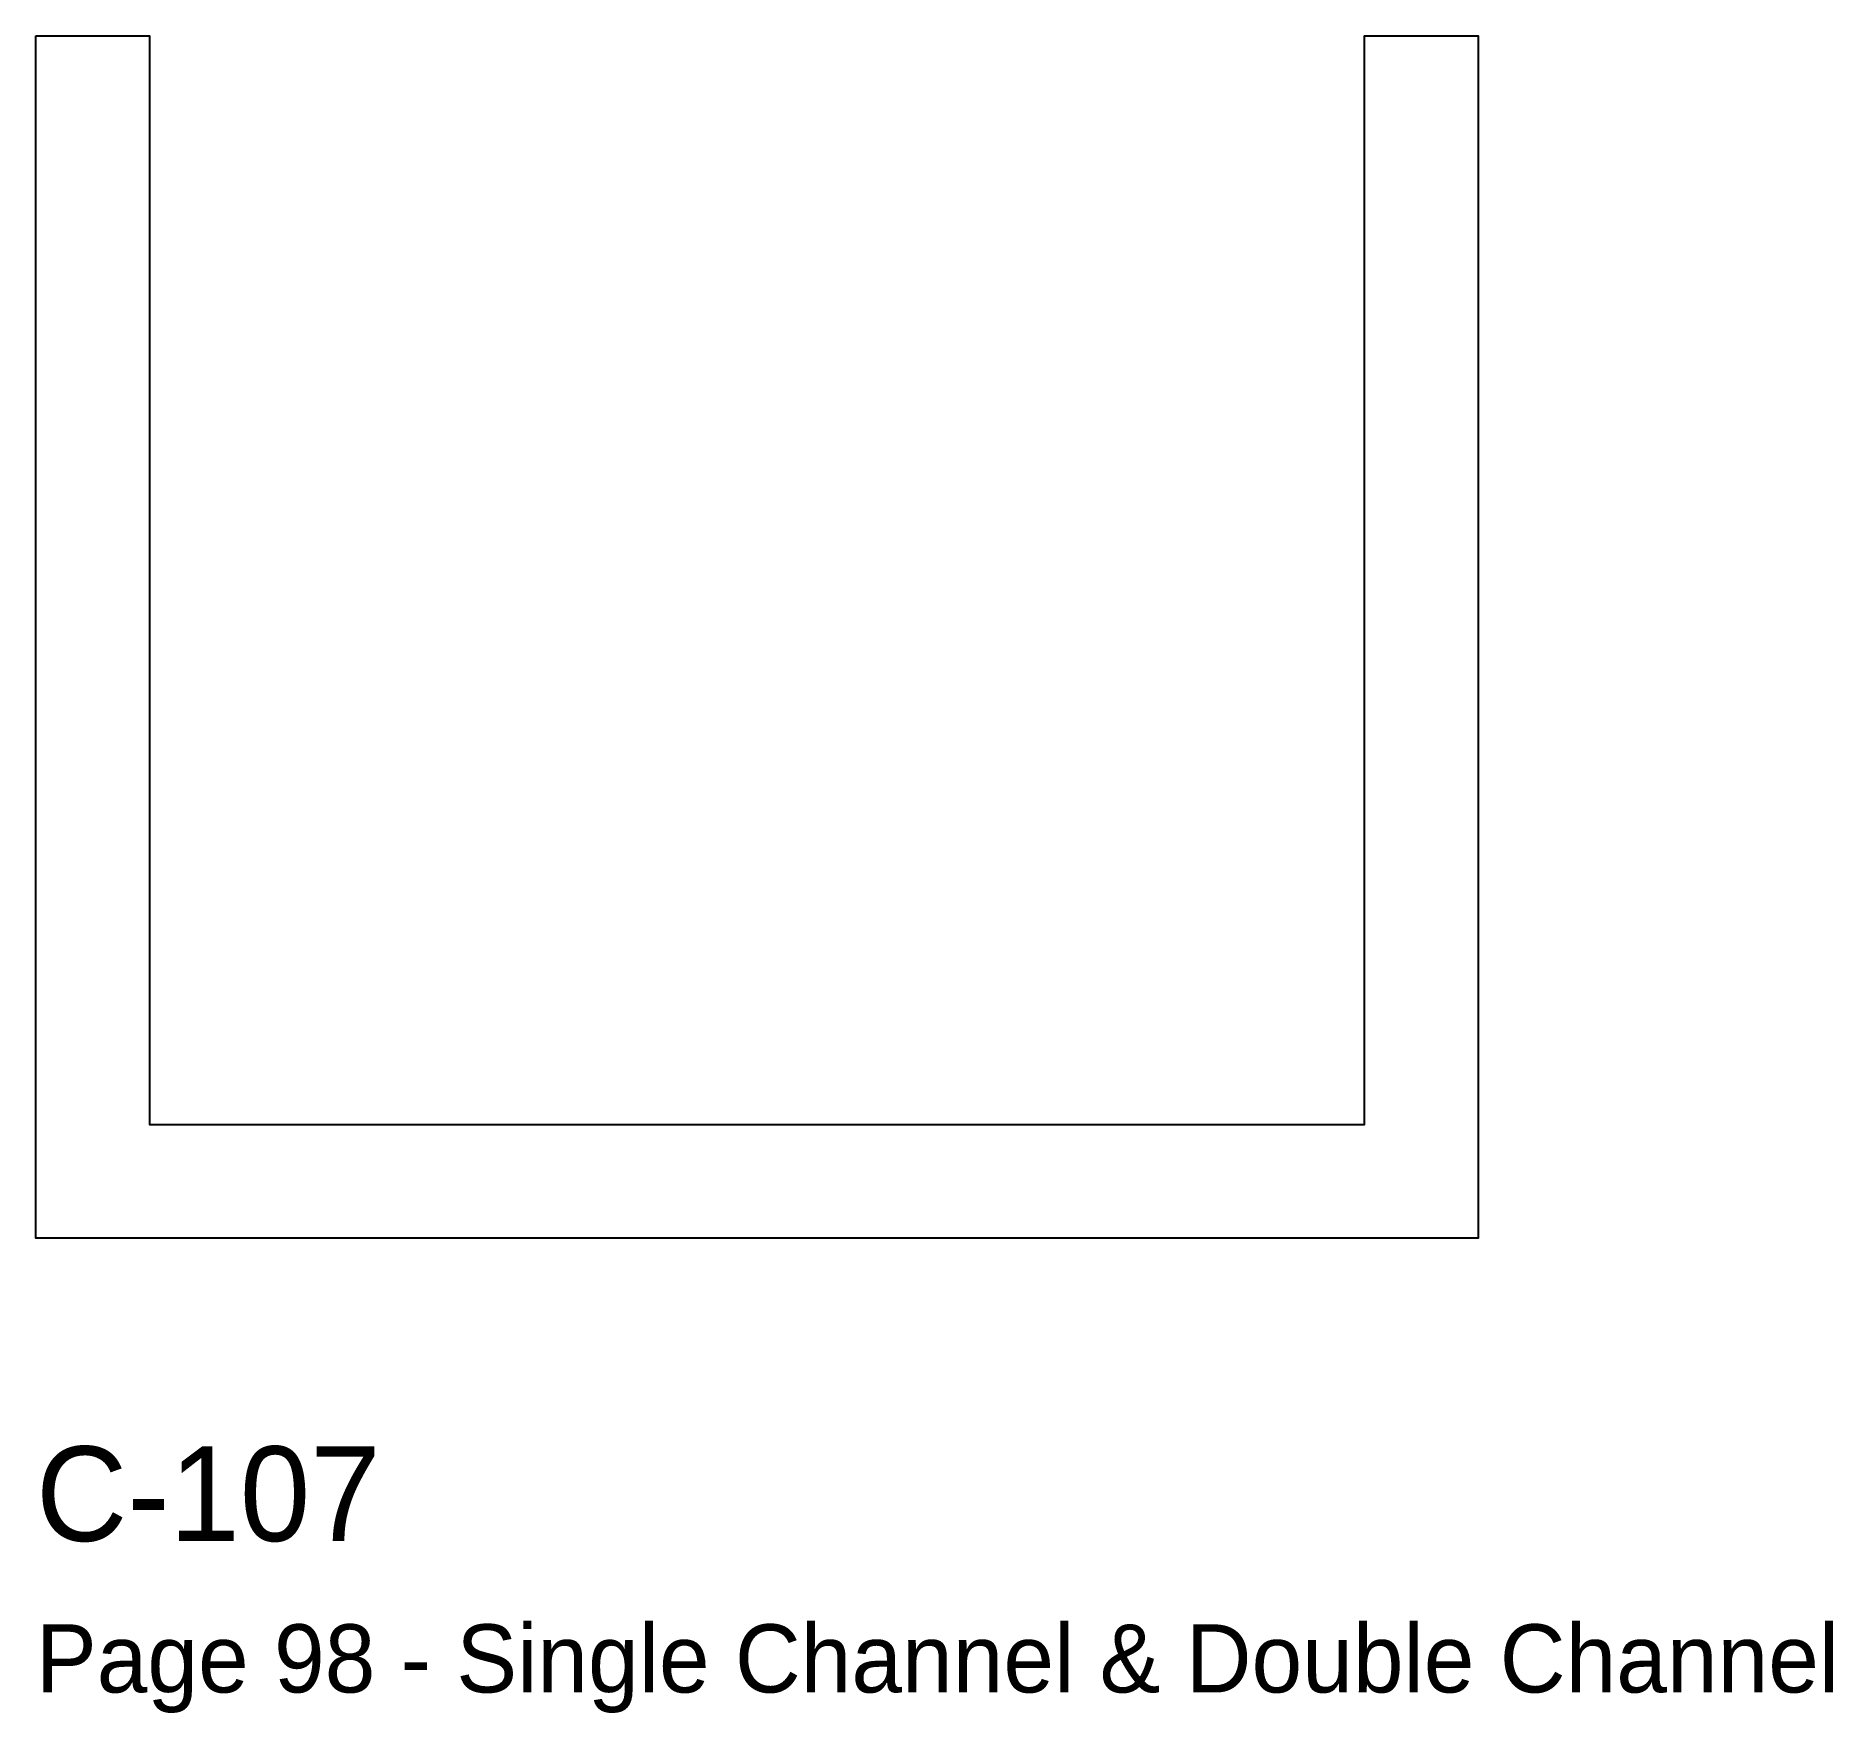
# Model space of a CAD drawing. Header units: millimetres. Extents: x 0 to 47.5, y -12.5 to 31.8.
import ezdxf

# ---------------------------------------------------------------- set-up
doc = ezdxf.new("R2010")
doc.units = ezdxf.units.MM
doc.layers.add('INFO', color=7, linetype='Continuous')
doc.layers.add('PROFILE', color=7, linetype='Continuous')

msp = doc.modelspace()

# ---------------------------------------------------------------- linework, layer by layer
at = {"layer": 'PROFILE'}
msp.add_lwpolyline([(0, 31.75), (3, 31.75), (3, 3), (35.1, 3), (35.1, 31.75), (38.1, 31.75), (38.1, 0), (0, 0)], close=True, dxfattribs=at)

# ---------------------------------------------------------------- texts
at = {"layer": 'INFO'}
for s, height, p in [('C-107', 2.5, (0, -8)), ('Page 98 - Single Channel & Double Channel', 1.8, (0, -12))]:
    msp.add_text(s, height=height, dxfattribs=at).set_placement(p)

doc.saveas('drawing.dxf')
